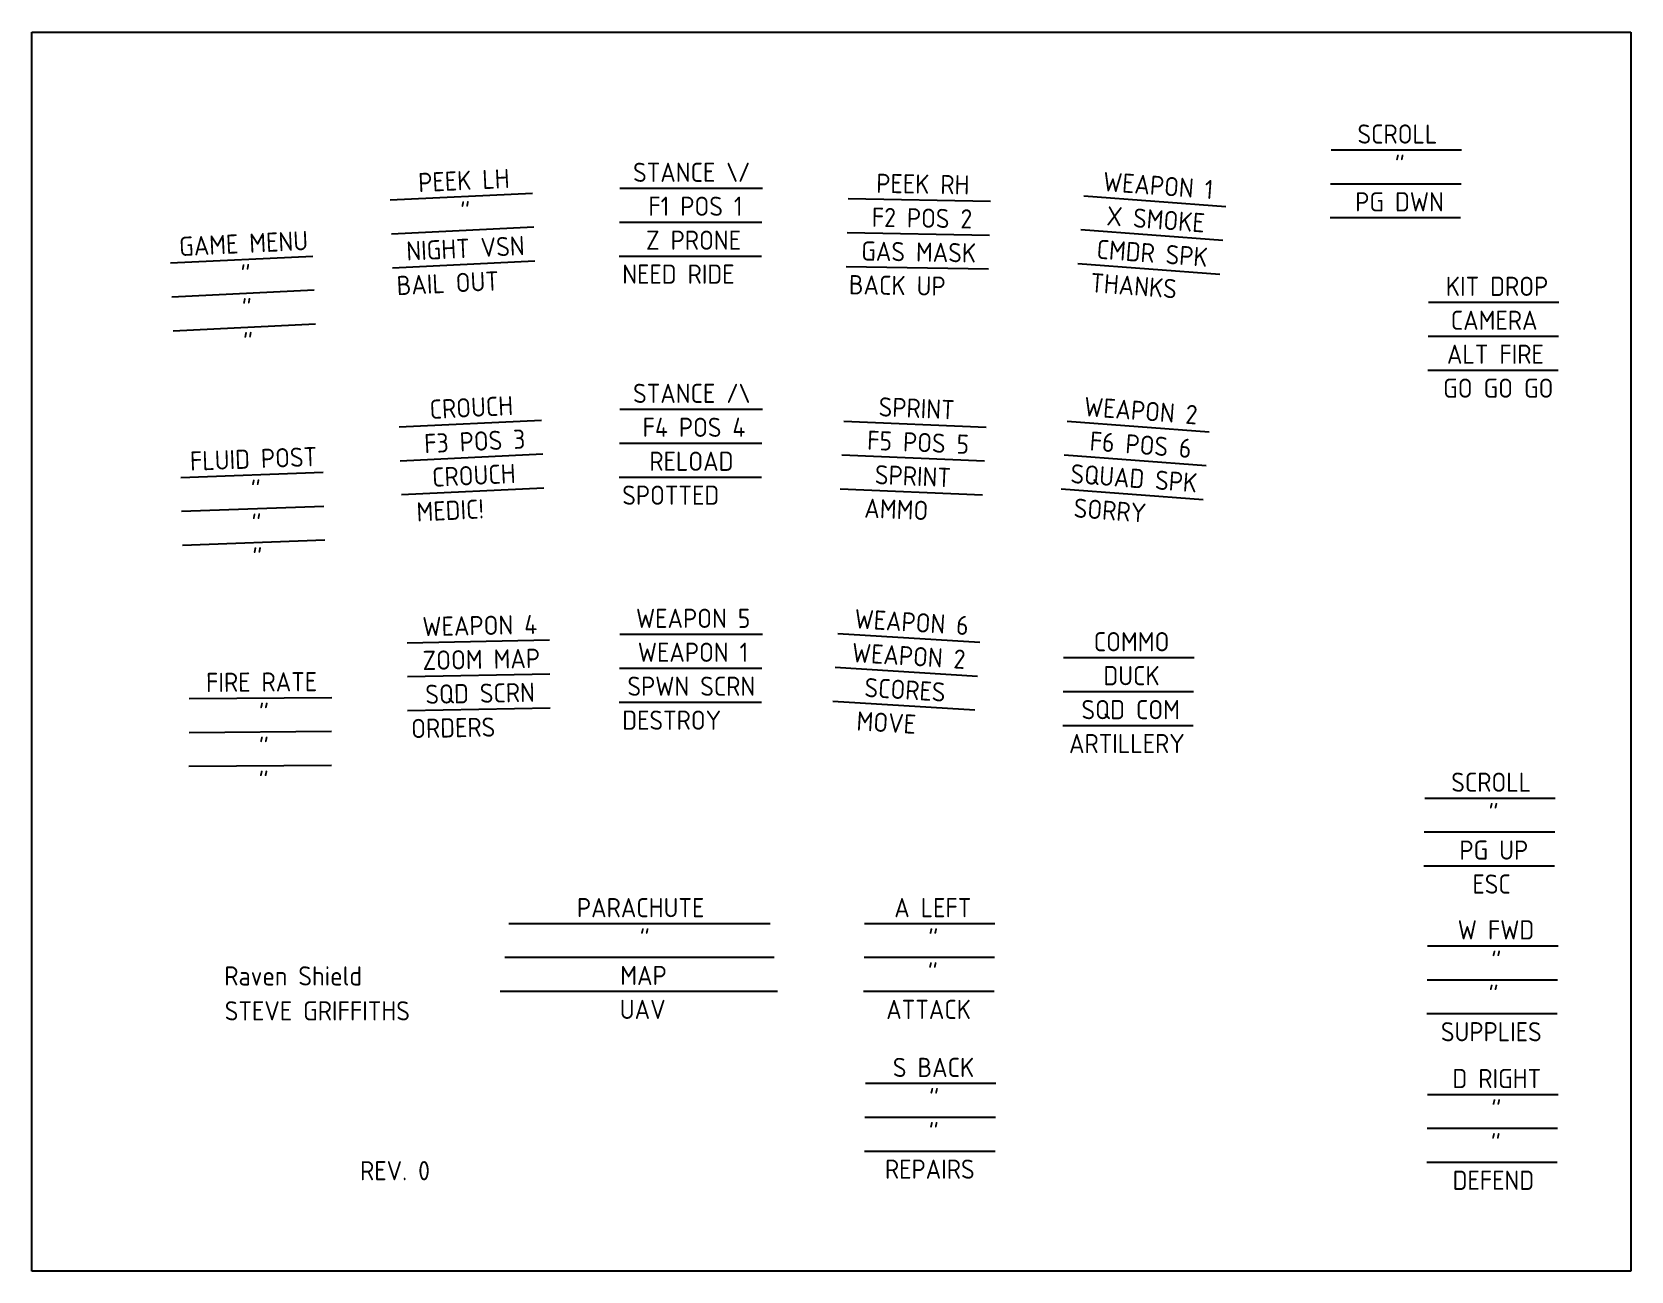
# Model space of a CAD drawing. Header units: millimetres. Extents: x 0 to 167, y 0 to 129.
import ezdxf

# ---------------------------------------------------------------- set-up
doc = ezdxf.new("R2010")
doc.units = ezdxf.units.MM
for name, color, linetype in [('Background', 7, 'Continuous'), ('Lines', 1, 'Continuous'), ('Text - Blue', 5, 'Continuous'), ('Text - Green', 3, 'Continuous'), ('Text - Red', 1, 'Continuous')]:
    doc.layers.add(name, color=color, linetype=linetype)
doc.layers.add('Text - Black', color=7, linetype='Continuous', true_color=0x000000)
doc.styles.get("Standard").update_dxf_attribs({"font": 'ISOCP.SHX'})
picture_1 = doc.add_image_def('image1.jpg', size_in_pixel=(1970, 1526))

msp = doc.modelspace()

# ---------------------------------------------------------------- linework, layer by layer
at = {"layer": 'Lines'}
for p, q in [((135.5, 116.91), (149.11, 116.91)), ((37.36, 111.69), (52.21, 112.4)), ((61.32, 112.92), (76.19, 112.92)), ((85.13, 111.83), (99.99, 111.56)), ((109.7, 112.12), (124.52, 111)), ((135.45, 113.38), (149.07, 113.38)), ((37.49, 108.16), (52.34, 108.87)), ((61.28, 109.38), (76.14, 109.38)), ((109.39, 108.59), (124.21, 107.48)), ((135.41, 109.84), (149.02, 109.84)), ((85.02, 108.29), (99.88, 108.02)), ((14.46, 105.12), (29.31, 105.84)), ((37.62, 104.62), (52.46, 105.33)), ((61.24, 105.84), (76.1, 105.84)), ((84.92, 104.75), (99.78, 104.49)), ((109.08, 105.07), (123.9, 103.95)), ((14.59, 101.59), (29.43, 102.3)), ((145.67, 101.03), (159.28, 101.03)), ((14.71, 98.05), (29.56, 98.76)), ((145.63, 97.49), (159.24, 97.49)), ((145.59, 93.95), (159.2, 93.95)), ((38.3, 88.03), (53.14, 88.74)), ((61.32, 89.87), (76.19, 89.87)), ((84.68, 88.63), (99.53, 88)), ((107.98, 88.63), (122.8, 87.52)), ((38.42, 84.5), (53.27, 85.21)), ((61.28, 86.33), (76.14, 86.33)), ((84.49, 85.1), (99.34, 84.47)), ((107.67, 85.11), (122.49, 83.99)), ((15.52, 82.76), (30.37, 83.31)), ((61.24, 82.79), (76.1, 82.79)), ((38.55, 80.96), (53.39, 81.67)), ((84.3, 81.56), (99.15, 80.94)), ((107.36, 81.58), (122.18, 80.46)), ((15.61, 79.22), (30.46, 79.77)), ((15.7, 75.68), (30.55, 76.24)), ((39.13, 65.52), (53.99, 65.81)), ((61.32, 66.41), (76.19, 66.41)), ((84.05, 66.48), (98.88, 65.57)), ((107.59, 63.97), (121.21, 63.97)), ((39.16, 61.98), (54.02, 62.27)), ((61.28, 62.87), (76.14, 62.87)), ((83.79, 62.95), (98.62, 62.04)), ((107.55, 60.43), (121.16, 60.43)), ((16.41, 59.71), (31.27, 59.82)), ((39.18, 58.44), (54.04, 58.73)), ((61.24, 59.33), (76.1, 59.33)), ((83.53, 59.42), (98.36, 58.51)), ((107.51, 56.89), (121.12, 56.89)), ((16.39, 56.17), (31.25, 56.29)), ((16.37, 52.63), (31.23, 52.75)), ((145.27, 49.32), (158.89, 49.32)), ((145.23, 45.78), (158.84, 45.78)), ((145.19, 42.24), (158.8, 42.24)), ((49.73, 36.24), (76.99, 36.24)), ((86.83, 36.24), (100.45, 36.24)), ((145.56, 33.92), (159.18, 33.92)), ((49.33, 32.71), (77.4, 32.71)), ((86.79, 32.71), (100.4, 32.71)), ((145.52, 30.38), (159.13, 30.38)), ((48.82, 29.17), (77.78, 29.17)), ((86.75, 29.17), (100.36, 29.17)), ((145.48, 26.84), (159.09, 26.84)), ((86.93, 19.58), (100.54, 19.58)), ((145.56, 18.42), (159.18, 18.42)), ((86.89, 16.05), (100.5, 16.05)), ((145.52, 14.88), (159.13, 14.88)), ((86.84, 12.51), (100.46, 12.51)), ((145.48, 11.35), (159.09, 11.35))]:
    msp.add_line(p, q, dxfattribs=at)

# ---------------------------------------------------------------- texts
at = {"layer": 'Text - Black', "char_height": 2, "attachment_point": 1}
for s, insert, width in [('\\pi3.0015;SCROLL', (135.26, 119.56), 14.4821), ('\\pi1.0015;STANCE \\\\/', (61.7, 115.57), 14.4821), ('\\pi2.0361;KIT DROP', (145.44, 103.68), 14.4821), ('\\pi1.0015;STANCE /\\\\', (61.7, 92.52), 14.4821), ('\\pi1.2996;WEAPON 5', (61.7, 69.06), 14.4821), ('\\pi3.3945;COMMO', (107.36, 66.62), 14.4821), ('\\pi3.0015;SCROLL', (145.04, 51.97), 14.4821), ('\\pi0.34107;PARACHUTE', (56.5, 38.89), 14.4821), ('\\pi3.3411;A LEFT', (86.6, 38.89), 14.4821), ('\\pi3.3841;W FWD', (145.33, 36.57), 14.4821), ('Raven Shield', (20.06, 31.77), 21.5365), ('\\pi10;STEVE GRIFFITHS\\P\\pi0;\\P\\P\\P\\P\\pi24.11;REV. 0', (10.11, 28.13), 31.1113), ('\\pi3.0965;S BACK', (86.7, 22.23), 14.4821), ('\\pi2.8411;D RIGHT', (145.33, 21.07), 14.4821)]:
    msp.add_mtext(s, dxfattribs=dict(at, insert=insert, width=width))
for s, insert, width, rotation in [('\\pi2.6361;PEEK LH', (37.61, 114.36), 14.4821, 2.7421), ('\\pi2.5361;PEEK RH', (85.55, 114.47), 14.4821, 358.9784), ('\\pi1.5411;WEAPON 1', (110.27, 114.73), 14.4821, 355.6923), ('\\pi0.58929;GAME MENU', (14.71, 107.79), 14.4821, 2.7421), ('\\pi2.8945;CROUCH', (38.54, 90.7), 14.4821, 2.7421), ('\\pi3.2015;SPRINT', (85.17, 91.26), 14.4821, 357.5885), ('\\pi1.281;WEAPON 2', (108.55, 91.25), 14.4821, 355.6923), ('\\pi0.64107;FLUID POST', (15.8, 85.42), 14.4821, 2.1343), ('\\pi1.2411;WEAPON 4', (39.46, 68.17), 14.4821, 1.1097), ('\\pi1.2915;WEAPON 6', (84.58, 69.1), 14.4821, 356.4966), ('\\pi1.5472;FIRE RATE', (16.6, 62.36), 14.6944, 0.432)]:
    msp.add_mtext(s, dxfattribs=dict(at, insert=insert, width=width, rotation=rotation))
at = {"layer": 'Text - Blue', "char_height": 2, "width": 14.4821, "attachment_point": 1}
for s, insert in [('\\pi6.9411;"', (135.22, 116.03)), ('\\pi2.6411;F1 POS 1', (61.65, 112.03)), ('\\pi2.5945;CAMERA', (145.4, 100.14)), ('\\pi2.0411;F4 POS 4', (61.65, 88.98)), ('\\pi1.5411;WEAPON 1', (61.65, 65.52)), ('\\pi4.4361;DUCK', (107.32, 63.08)), ('\\pi6.9411;"', (145, 48.43)), ('\\pi6.9411;"', (56.46, 35.36)), ('\\pi6.9411;"', (86.56, 35.36)), ('\\pi6.9411;"', (145.29, 33.03)), ('\\pi6.9411;"', (86.65, 18.7)), ('\\pi6.9411;"', (145.29, 17.53))]:
    msp.add_mtext(s, dxfattribs=dict(at, insert=insert))
for s, insert, rotation in [('\\pi6.9411;"', (37.74, 110.82), 2.7421), ('\\pi2.181;F2 POS 2', (85.44, 110.93), 358.9784), ('\\pi2.2361;X SMOKE', (109.96, 111.21), 355.6923), ('\\pi6.9411;"', (14.83, 104.25), 2.7421), ('\\pi2.1996;F3 POS 3', (38.67, 87.16), 2.7421), ('\\pi2.1996;F5 POS 5', (84.97, 87.73), 357.5885), ('\\pi2.1915;F6 POS 6', (108.24, 87.72), 355.6923), ('\\pi6.9411;"', (15.89, 81.88), 2.1343), ('\\pi1.281;WEAPON 2', (84.32, 65.57), 356.4966), ('\\pi1.2411;ZOOM MAP', (39.48, 64.64), 1.1097), ('\\pi6.9411;"', (16.74, 58.83), 0.432)]:
    msp.add_mtext(s, dxfattribs=dict(at, insert=insert, rotation=rotation))
at = {"layer": 'Text - Green', "char_height": 2, "width": 14.4821, "attachment_point": 1}
for s, insert in [('\\pi6.8411; ', (135.13, 108.95)), ('NEED RIDE', (61.57, 104.95)), ('\\pi1.8893;GO GO GO', (145.31, 93.06)), ('SPOTTED', (61.57, 81.9)), ('DESTROY', (61.57, 58.44)), ('\\pi0.94107;ARTILLERY', (107.23, 56)), ('\\pi6.8411; ', (144.91, 41.35)), ('\\pi5.3411;ESC', (144.91, 41.35)), ('\\pi4.9411;UAV', (56.37, 28.28)), ('\\pi2.6361;ATTACK', (86.47, 28.28)), ('\\pi1.7619;SUPPLIES', (145.2, 25.95)), ('\\pi2.4015;REPAIRS', (86.57, 11.62)), ('\\pi2.9841;DEFEND', (145.2, 10.46))]:
    msp.add_mtext(s, dxfattribs=dict(at, insert=insert))
for s, insert, rotation in [('BAIL OUT', (37.99, 103.75), 2.7421), ('BACK UP', (85.23, 103.86), 358.9784), (' THANKS', (109.35, 104.16), 355.6923), ('\\pi6.9411;"', (15.09, 97.18), 2.7421), (' MEDIC!', (38.92, 80.09), 2.7421), ('  AMMO', (84.59, 80.66), 357.5885), (' SORRY', (107.62, 80.67), 355.6923), ('\\pi6.9411;"', (16.06, 74.81), 2.1343), ('ORDERS', (39.53, 57.56), 1.1097), ('  MOVE', (83.8, 58.51), 356.4966), ('\\pi6.9411;"', (16.71, 51.75), 0.432)]:
    msp.add_mtext(s, dxfattribs=dict(at, insert=insert, rotation=rotation))
at = {"layer": 'Text - Red', "char_height": 2, "width": 14.4821, "attachment_point": 1}
for s, insert in [('\\pi2.8411;PG DWN', (135.18, 112.49)), ('\\pi2.4411;Z PRONE', (61.61, 108.49)), ('\\pi2.2411;ALT FIRE', (145.35, 96.6)), ('\\pi2.7841;RELOAD', (61.61, 85.44)), ('\\pi0.50146;SPWN SCRN', (61.61, 61.98)), ('\\pi2.2015;SQD COM', (107.27, 59.54)), ('\\pi3.9411;PG UP', (144.95, 44.89)), ('\\pi4.9411;MAP', (56.42, 31.82)), ('\\pi6.9411;"', (86.51, 31.82)), ('\\pi6.9411;"', (145, 29.49)), ('\\pi6.9411;"', (86.61, 15.16)), ('\\pi6.9411;"', (145.24, 14))]:
    msp.add_mtext(s, dxfattribs=dict(at, insert=insert))
for s, insert, rotation in [('\\pi1.1411;NIGHT VSN', (37.86, 107.29), 2.7421), ('\\pi1.1843;GAS MASK', (85.34, 107.39), 358.9784), ('\\pi1.4895;CMDR SPK', (109.66, 107.68), 355.6923), ('\\pi6.9411;"', (14.96, 100.72), 2.7421), ('\\pi2.8945;CROUCH', (38.8, 83.62), 2.7421), ('\\pi3.2015;SPRINT', (84.78, 84.19), 357.5885), ('\\pi0.49646;SQUAD SPK', (107.93, 84.2), 355.6923), ('\\pi6.9411;"', (15.97, 78.34), 2.1343), ('\\pi2.8619;SCORES', (84.06, 62.04), 356.4966), ('\\pi1.5015;SQD SCRN', (39.51, 61.1), 1.1097), ('\\pi6.9411;"', (16.73, 55.29), 0.432)]:
    msp.add_mtext(s, dxfattribs=dict(at, insert=insert, rotation=rotation))

# ---------------------------------------------------------------- pictures from other files: only their frames are drawn
at = {"layer": 'Background'}
image = msp.add_image(picture_1, insert=(0, 0), size_in_units=(166.79, 129.2), dxfattribs=at)
image.dxf.flags = 7

doc.saveas('drawing.dxf')
